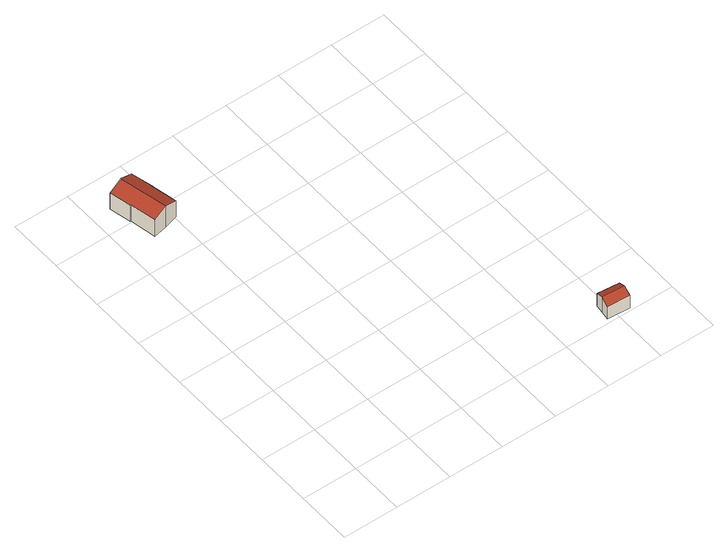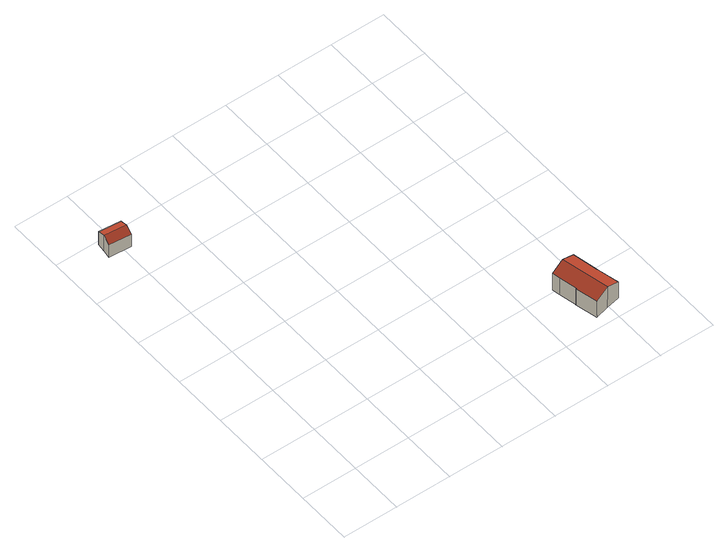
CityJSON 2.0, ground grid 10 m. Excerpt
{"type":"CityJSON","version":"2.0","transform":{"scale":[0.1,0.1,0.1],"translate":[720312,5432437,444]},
"CityObjects":{
"building1":{"type":"Building","attributes":{"Gemeindeschluessel":"09375199","HoeheDach":"454.204","HoeheGrund":"449.546","Methode":"2000","NiedrigsteTraufeDesGebaeudes":"453.121","Geometrietyp2DReferenz":"3000","measuredHeight":4.66,"function":"31001_3065","roofType":"3100","storeysAboveGround":1},"address":[{"Country":"Germany","Locality":"Sinzing","ThoroughfareName":"Rieglinger Höhe 3"}],"geometry":[{"type":"Solid","lod":"2","boundaries":[[[[0,1,2,3]],[[4,5,6,7]],[[3,2,8,9]],[[10,11,1,0]],[[12,13,5,4]],[[14,15,16,17]],[[9,8,18,15,14]],[[17,16,13,12]],[[19,6,5,13,16,15,18]],[[20,21,11,10]],[[9,14,17,12,4,7,22,20,10,0,3]],[[1,11,21,19,18,8,2]],[[7,6,19,22]],[[22,19,21,20]]]],"semantics":{"surfaces":[{"type":"WallSurface","Flaeche":"14.392","Z_MAX":"3.578","Z_MAX_ASL":"453.124","Z_MIN":"0.004","Z_MIN_ASL":"449.550"},{"type":"WallSurface","Flaeche":"5.418","Z_MAX":"3.617","Z_MAX_ASL":"453.163","Z_MIN":"0.004","Z_MIN_ASL":"449.550"},{"type":"WallSurface","Flaeche":"10.479","Z_MAX":"4.641","Z_MAX_ASL":"454.187","Z_MIN":"0.004","Z_MIN_ASL":"449.550"},{"type":"WallSurface","Flaeche":"0.438","Z_MAX":"3.629","Z_MAX_ASL":"453.175","Z_MIN":"0.004","Z_MIN_ASL":"449.550"},{"type":"WallSurface","Flaeche":"11.530","Z_MAX":"3.613","Z_MAX_ASL":"453.159","Z_MIN":"0.004","Z_MIN_ASL":"449.550"},{"type":"WallSurface","Flaeche":"14.379","Z_MAX":"3.603","Z_MAX_ASL":"453.149","Z_MIN":"0.004","Z_MIN_ASL":"449.550"},{"type":"WallSurface","Flaeche":"10.540","Z_MAX":"4.654","Z_MAX_ASL":"454.200","Z_MIN":"0.004","Z_MIN_ASL":"449.550"},{"type":"WallSurface","Flaeche":"0.289","Z_MAX":"3.608","Z_MAX_ASL":"453.154","Z_MIN":"0.004","Z_MIN_ASL":"449.550"},{"type":"RoofSurface","Dachneigung":"67.276","Dachorientierung":"78.014","Flaeche":"23.720","Z_MAX":"4.658","Z_MAX_ASL":"454.204","Z_MIN":"3.577","Z_MIN_ASL":"453.123"},{"type":"WallSurface","Flaeche":"16.955","Z_MAX":"3.629","Z_MAX_ASL":"453.175","Z_MIN":"0.004","Z_MIN_ASL":"449.550"},{"type":"GroundSurface","Flaeche":"43.838","Z_MAX":"0.004","Z_MAX_ASL":"449.550","Z_MIN":"0.004","Z_MIN_ASL":"449.550"},{"type":"RoofSurface","Dachneigung":"67.348","Dachorientierung":"258.071","Flaeche":"23.795","Z_MAX":"4.658","Z_MAX_ASL":"454.204","Z_MIN":"3.575","Z_MIN_ASL":"453.121"},{"type":"WallSurface","Flaeche":"10.231","Z_MAX":"4.658","Z_MAX_ASL":"454.204","Z_MIN":"0.004","Z_MIN_ASL":"449.550"},{"type":"WallSurface","Flaeche":"10.233","Z_MAX":"4.658","Z_MAX_ASL":"454.204","Z_MIN":"0.004","Z_MIN_ASL":"449.550"}],"values":[[0,1,2,3,4,5,6,7,8,9,10,11,12,13]]}}]},
"building2":{"type":"Building","attributes":{"Gemeindeschluessel":"09375199","HoeheDach":"448.000","HoeheGrund":"444.580","Methode":"2000","NiedrigsteTraufeDesGebaeudes":"447.287","Geometrietyp2DReferenz":"3000","measuredHeight":3.42,"function":"31001_2000","roofType":"3100","storeysAboveGround":1},"geometry":[{"type":"Solid","lod":"2","boundaries":[[[[23,24,25,26]],[[27,28,29,30]],[[23,26,29,31]],[[32,33,31,34]],[[25,24,33,32,27,30]],[[31,33,24,23]],[[25,30,29,26]],[[29,28,34,31]],[[32,34,28,27]]]],"semantics":{"surfaces":[{"type":"WallSurface","Flaeche":"10.897","Z_MAX":"2.771","Z_MAX_ASL":"447.351","Z_MIN":"0.000","Z_MIN_ASL":"444.580"},{"type":"WallSurface","Flaeche":"4.617","Z_MAX":"3.405","Z_MAX_ASL":"447.985","Z_MIN":"0.000","Z_MIN_ASL":"444.580"},{"type":"RoofSurface","Dachneigung":"66.165","Dachorientierung":"185.823","Flaeche":"6.730","Z_MAX":"3.420","Z_MAX_ASL":"448.000","Z_MIN":"2.707","Z_MIN_ASL":"447.287"},{"type":"WallSurface","Flaeche":"4.846","Z_MAX":"3.420","Z_MAX_ASL":"448.000","Z_MIN":"0.000","Z_MIN_ASL":"444.580"},{"type":"GroundSurface","Flaeche":"12.335","Z_MAX":"0.000","Z_MAX_ASL":"444.580","Z_MIN":"0.000","Z_MIN_ASL":"444.580"},{"type":"WallSurface","Flaeche":"4.826","Z_MAX":"3.405","Z_MAX_ASL":"447.985","Z_MIN":"0.000","Z_MIN_ASL":"444.580"},{"type":"WallSurface","Flaeche":"4.664","Z_MAX":"3.420","Z_MAX_ASL":"448.000","Z_MIN":"0.000","Z_MIN_ASL":"444.580"},{"type":"RoofSurface","Dachneigung":"66.165","Dachorientierung":"5.823","Flaeche":"6.755","Z_MAX":"3.420","Z_MAX_ASL":"448.000","Z_MIN":"2.742","Z_MIN_ASL":"447.322"},{"type":"WallSurface","Flaeche":"11.080","Z_MAX":"2.742","Z_MAX_ASL":"447.322","Z_MIN":"0.000","Z_MIN_ASL":"444.580"}],"values":[[0,1,2,3,4,5,6,7,8]]}}]}
},
"vertices":[
[15,566,56],[15,566,91],[6,605,91],[6,605,56],[71,545,56],[71,545,92],[74,531,92],[74,531,56],[31,610,102],[31,610,56],[16,566,56],[16,566,92],[64,577,56],[64,577,92],[56,616,56],[56,616,91],[65,577,91],[65,577,56],[31,611,102],[50,525,102],[25,520,56],[25,520,92],[50,525,56],
[483,8,33],[483,8,6],[523,5,6],[523,5,34],[527,35,6],[527,35,33],[525,20,40],[525,20,6],[485,24,40],[487,39,6],[485,24,6],[487,39,33]
]}
